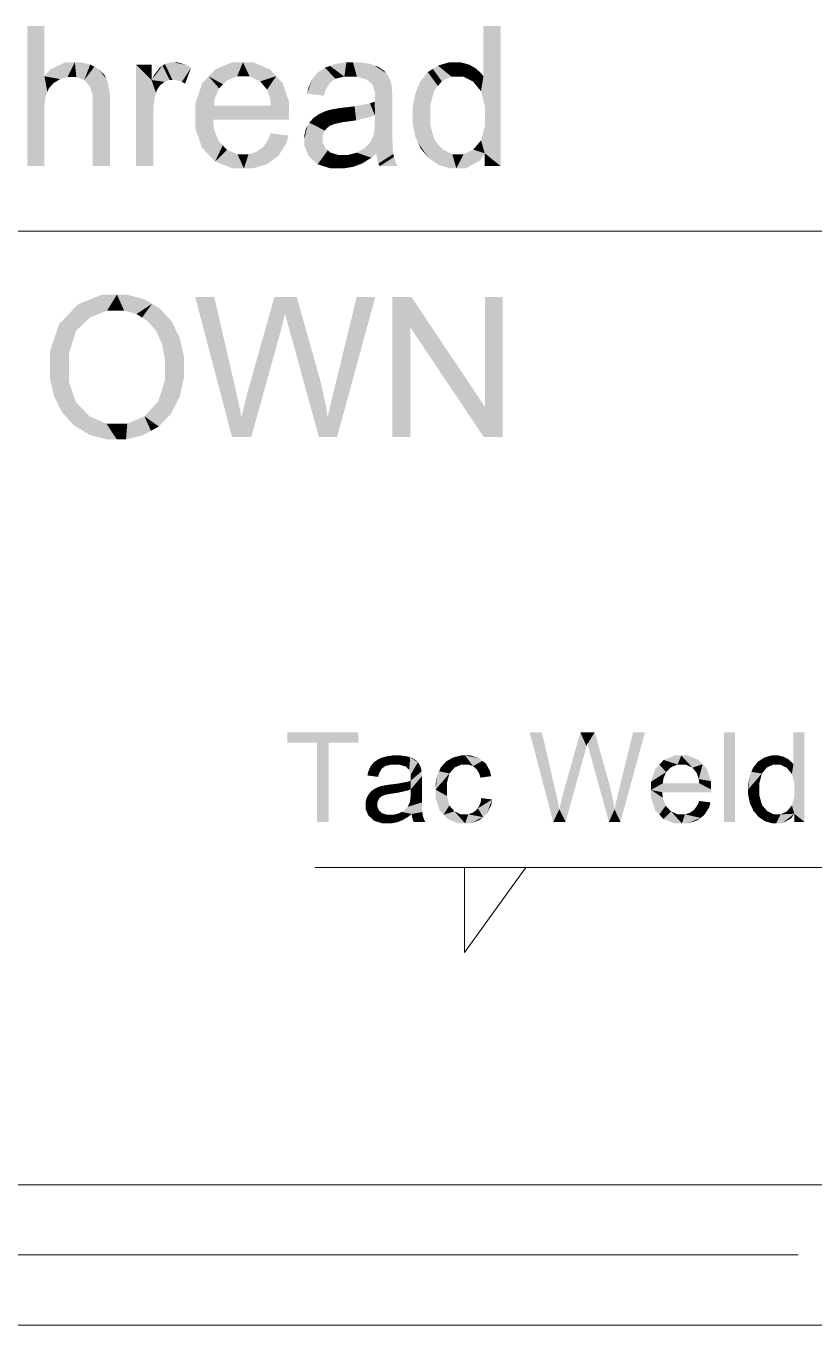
# Model space of a CAD drawing. Header units: millimetres. Extents: x 2 to 579, y 1 to 405.
# Drawn here: x 188.41 to 196, y 109.78 to 122.29 of the extents above; entities that cross this region are included whole.
import ezdxf

# ---------------------------------------------------------------- set-up
doc = ezdxf.new("R2010")
doc.units = ezdxf.units.MM
doc.linetypes.add('XKITLINE00', pattern=[0])
doc.layers.add('LinkedObject', color=7, linetype='Continuous', lineweight=0)

# ---------------------------------------------------------------- blocks, each defined once
blk = doc.blocks.new('*A4')
at = {"layer": 'LinkedObject'}
for points in [[(188.59, 122.288), (188.424, 120.938), (188.424, 122.288)], [(188.59, 121.803), (188.424, 120.938), (188.59, 122.288)], [(192.982, 122.288), (192.816, 121.803), (192.816, 122.288)], [(192.982, 122.288), (192.831, 121.512), (192.816, 121.803)], [(192.831, 121.512), (192.982, 122.288), (192.982, 120.938)], [(188.794, 121.938), (188.59, 121.803), (188.648, 121.871)], [(188.883, 121.938), (188.59, 121.803), (188.794, 121.938)], [(188.811, 121.795), (188.59, 121.803), (188.883, 121.938)], [(188.811, 121.795), (188.883, 121.938), (188.848, 121.795)], [(188.848, 121.795), (188.883, 121.938), (188.897, 121.795)], [(188.883, 121.938), (188.973, 121.767), (188.897, 121.795)], [(188.937, 121.938), (188.973, 121.767), (188.883, 121.938)], [(189.031, 121.917), (188.973, 121.767), (188.937, 121.938)], [(189.071, 121.895), (188.973, 121.767), (189.031, 121.917)], [(189.071, 121.895), (189, 121.738), (188.973, 121.767)], [(189.111, 121.874), (189, 121.738), (189.071, 121.895)], [(189, 121.738), (189.111, 121.874), (189.027, 121.71)], [(189.027, 121.71), (189.111, 121.874), (189.185, 121.777)], [(189.185, 121.777), (189.111, 121.874), (189.168, 121.815)], [(189.471, 121.916), (189.621, 121.767), (189.471, 120.938)], [(189.621, 121.767), (189.471, 121.916), (189.621, 121.916)], [(189.726, 121.905), (189.621, 121.767), (189.701, 121.888)], [(189.796, 121.767), (189.621, 121.767), (189.726, 121.905)], [(189.701, 121.888), (189.621, 121.767), (189.649, 121.82)], [(189.75, 121.921), (189.823, 121.767), (189.726, 121.905)], [(189.726, 121.905), (189.823, 121.767), (189.796, 121.767)], [(189.803, 121.938), (189.823, 121.767), (189.75, 121.921)], [(189.832, 121.938), (189.823, 121.767), (189.803, 121.938)], [(189.832, 121.938), (189.853, 121.767), (189.823, 121.767)], [(189.958, 121.911), (189.832, 121.938), (189.873, 121.938)], [(190.001, 121.885), (189.832, 121.938), (189.958, 121.911)], [(189.913, 121.749), (189.832, 121.938), (190.001, 121.885)], [(189.853, 121.767), (189.832, 121.938), (189.913, 121.749)], [(189.913, 121.749), (190.001, 121.885), (189.944, 121.732)], [(190.399, 121.938), (190.171, 121.802), (190.235, 121.87)], [(190.501, 121.938), (190.171, 121.802), (190.399, 121.938)], [(190.445, 121.802), (190.171, 121.802), (190.501, 121.938)], [(190.445, 121.802), (190.501, 121.938), (190.502, 121.802)], [(190.501, 121.938), (190.565, 121.802), (190.502, 121.802)], [(190.759, 121.871), (190.501, 121.938), (190.599, 121.938)], [(190.821, 121.804), (190.501, 121.938), (190.759, 121.871)], [(190.667, 121.754), (190.501, 121.938), (190.821, 121.804)], [(190.565, 121.802), (190.501, 121.938), (190.667, 121.754)], [(191.29, 121.886), (191.391, 121.78), (191.217, 121.837)], [(191.338, 121.903), (191.391, 121.78), (191.29, 121.886)], [(191.497, 121.938), (191.338, 121.903), (191.386, 121.921)], [(191.477, 121.8), (191.338, 121.903), (191.497, 121.938)], [(191.391, 121.78), (191.338, 121.903), (191.477, 121.8)], [(191.477, 121.8), (191.497, 121.938), (191.536, 121.8)], [(191.536, 121.8), (191.497, 121.938), (191.598, 121.8)], [(191.56, 121.938), (191.598, 121.8), (191.497, 121.938)], [(191.724, 121.923), (191.56, 121.938), (191.623, 121.938)], [(191.764, 121.908), (191.56, 121.938), (191.724, 121.923)], [(191.692, 121.772), (191.56, 121.938), (191.764, 121.908)], [(191.598, 121.8), (191.56, 121.938), (191.692, 121.772)], [(191.692, 121.772), (191.764, 121.908), (191.724, 121.744)], [(191.724, 121.744), (191.764, 121.908), (191.748, 121.724)], [(191.764, 121.908), (191.771, 121.652), (191.748, 121.724)], [(191.879, 121.834), (191.771, 121.652), (191.764, 121.908)], [(191.86, 121.857), (191.764, 121.908), (191.803, 121.894)], [(191.879, 121.834), (191.764, 121.908), (191.86, 121.857)], [(192.415, 121.755), (192.28, 121.843), (192.329, 121.874)], [(192.378, 121.906), (192.508, 121.8), (192.329, 121.874)], [(192.329, 121.874), (192.508, 121.8), (192.415, 121.755)], [(192.487, 121.938), (192.508, 121.8), (192.378, 121.906)], [(192.547, 121.938), (192.508, 121.8), (192.487, 121.938)], [(192.508, 121.8), (192.547, 121.938), (192.563, 121.8)], [(192.547, 121.938), (192.62, 121.8), (192.563, 121.8)], [(192.591, 121.938), (192.62, 121.8), (192.547, 121.938)], [(192.669, 121.919), (192.62, 121.8), (192.591, 121.938)], [(192.704, 121.901), (192.62, 121.8), (192.669, 121.919)], [(192.704, 121.901), (192.715, 121.753), (192.62, 121.8)], [(192.738, 121.882), (192.715, 121.753), (192.704, 121.901)], [(192.794, 121.833), (192.715, 121.753), (192.738, 121.882)], [(188.59, 121.53), (188.424, 120.938), (188.59, 121.803)], [(188.59, 121.53), (188.59, 121.803), (188.604, 121.62)], [(188.604, 121.62), (188.59, 121.803), (188.618, 121.653)], [(188.618, 121.653), (188.59, 121.803), (188.632, 121.686)], [(188.632, 121.686), (188.59, 121.803), (188.678, 121.738)], [(188.678, 121.738), (188.59, 121.803), (188.71, 121.757)], [(188.71, 121.757), (188.59, 121.803), (188.742, 121.776)], [(188.742, 121.776), (188.59, 121.803), (188.811, 121.795)], [(189.185, 121.777), (189.054, 121.619), (189.027, 121.71)], [(189.202, 121.739), (189.054, 121.619), (189.185, 121.777)], [(189.471, 120.938), (189.621, 121.767), (189.637, 120.938)], [(189.621, 121.767), (189.637, 121.45), (189.637, 120.938)], [(189.637, 121.45), (189.621, 121.767), (189.637, 121.502)], [(189.637, 121.502), (189.621, 121.767), (189.651, 121.599)], [(189.651, 121.599), (189.621, 121.767), (189.664, 121.643)], [(189.664, 121.643), (189.621, 121.767), (189.673, 121.672)], [(189.673, 121.672), (189.621, 121.767), (189.704, 121.717)], [(189.704, 121.717), (189.621, 121.767), (189.726, 121.734)], [(189.726, 121.734), (189.621, 121.767), (189.747, 121.75)], [(189.747, 121.75), (189.621, 121.767), (189.796, 121.767)], [(190.171, 121.802), (190.044, 121.542), (190.108, 121.734)], [(190.271, 121.687), (190.044, 121.542), (190.171, 121.802)], [(190.171, 121.802), (190.31, 121.725), (190.271, 121.687)], [(190.31, 121.725), (190.171, 121.802), (190.349, 121.763)], [(190.349, 121.763), (190.171, 121.802), (190.445, 121.802)], [(190.667, 121.754), (190.821, 121.804), (190.707, 121.706)], [(190.821, 121.804), (190.733, 121.675), (190.707, 121.706)], [(190.733, 121.675), (190.821, 121.804), (190.764, 121.583)], [(190.764, 121.583), (190.821, 121.804), (190.945, 121.55)], [(190.945, 121.55), (190.821, 121.804), (190.883, 121.738)], [(191.192, 121.805), (191.119, 121.637), (191.166, 121.773)], [(191.336, 121.739), (191.119, 121.637), (191.192, 121.805)], [(191.166, 121.773), (191.119, 121.637), (191.13, 121.689)], [(191.217, 121.837), (191.391, 121.78), (191.192, 121.805)], [(191.336, 121.739), (191.192, 121.805), (191.363, 121.76)], [(191.363, 121.76), (191.192, 121.805), (191.391, 121.78)], [(191.897, 121.812), (191.771, 121.652), (191.879, 121.834)], [(191.923, 121.756), (191.771, 121.652), (191.897, 121.812)], [(191.93, 121.721), (191.771, 121.652), (191.923, 121.756)], [(192.207, 121.751), (192.378, 121.71), (192.183, 121.692)], [(192.28, 121.843), (192.378, 121.71), (192.207, 121.751)], [(192.378, 121.71), (192.28, 121.843), (192.415, 121.755)], [(192.816, 121.803), (192.715, 121.753), (192.794, 121.833)], [(192.715, 121.753), (192.816, 121.803), (192.754, 121.706)], [(192.754, 121.706), (192.816, 121.803), (192.792, 121.66)], [(192.816, 121.803), (192.831, 121.512), (192.792, 121.66)], [(189.22, 121.629), (189.054, 121.619), (189.202, 121.739)], [(189.22, 121.558), (189.054, 121.619), (189.22, 121.629)], [(190.228, 121.585), (190.044, 121.542), (190.271, 121.687)], [(191.294, 121.667), (191.119, 121.637), (191.336, 121.739)], [(191.119, 121.637), (191.294, 121.667), (191.281, 121.615)], [(191.771, 121.576), (191.934, 121.7), (191.77, 121.559)], [(191.77, 121.559), (191.934, 121.7), (191.771, 121.429)], [(191.771, 121.652), (191.93, 121.721), (191.934, 121.7)], [(191.771, 121.652), (191.934, 121.7), (191.771, 121.602)], [(191.771, 121.602), (191.934, 121.7), (191.771, 121.597)], [(191.771, 121.597), (191.934, 121.7), (191.771, 121.576)], [(191.938, 121.624), (191.771, 121.429), (191.934, 121.7)], [(191.938, 121.569), (191.771, 121.429), (191.938, 121.624)], [(192.183, 121.692), (192.134, 121.426), (192.159, 121.632)], [(192.341, 121.665), (192.134, 121.426), (192.183, 121.692)], [(192.304, 121.523), (192.134, 121.426), (192.341, 121.665)], [(192.159, 121.632), (192.134, 121.426), (192.134, 121.499)], [(192.183, 121.692), (192.378, 121.71), (192.341, 121.665)], [(188.59, 121.473), (188.424, 120.938), (188.59, 121.53)], [(189.054, 121.619), (189.22, 121.558), (189.054, 121.557)], [(189.054, 120.938), (189.22, 121.558), (189.22, 120.938)], [(189.054, 121.557), (189.22, 121.558), (189.054, 120.938)], [(190.044, 121.542), (190.228, 121.585), (190.224, 121.521)], [(190.224, 121.521), (190.044, 121.419), (190.044, 121.542)], [(190.224, 121.521), (190.945, 121.429), (190.044, 121.419)], [(190.769, 121.521), (190.945, 121.429), (190.224, 121.521)], [(190.764, 121.583), (190.945, 121.55), (190.769, 121.521)], [(190.945, 121.429), (190.769, 121.521), (190.945, 121.55)], [(191.426, 121.496), (191.449, 121.359), (191.352, 121.483)], [(191.475, 121.502), (191.5, 121.366), (191.426, 121.496)], [(191.426, 121.496), (191.5, 121.366), (191.449, 121.359)], [(191.575, 121.514), (191.591, 121.379), (191.475, 121.502)], [(191.475, 121.502), (191.591, 121.379), (191.5, 121.366)], [(191.723, 121.542), (191.771, 121.429), (191.575, 121.514)], [(191.575, 121.514), (191.771, 121.429), (191.591, 121.379)], [(191.77, 121.559), (191.771, 121.429), (191.723, 121.542)], [(191.938, 121.569), (191.77, 121.368), (191.771, 121.429)], [(191.938, 121.348), (191.77, 121.368), (191.938, 121.569)], [(192.134, 121.426), (192.304, 121.523), (192.304, 121.426)], [(192.831, 121.512), (192.982, 120.938), (192.831, 121.412)], [(188.424, 120.938), (188.59, 121.473), (188.59, 120.938)], [(190.945, 121.421), (190.044, 121.419), (190.945, 121.429)], [(190.944, 121.399), (190.044, 121.419), (190.945, 121.421)], [(190.044, 121.419), (190.17, 121.048), (190.044, 121.299)], [(190.219, 121.304), (190.17, 121.048), (190.044, 121.419)], [(190.219, 121.304), (190.044, 121.419), (190.215, 121.384)], [(190.944, 121.384), (190.044, 121.419), (190.944, 121.399)], [(190.215, 121.384), (190.044, 121.419), (190.944, 121.384)], [(191.182, 121.404), (191.291, 121.279), (191.14, 121.357)], [(191.302, 121.297), (191.182, 121.404), (191.209, 121.422)], [(191.291, 121.279), (191.182, 121.404), (191.302, 121.297)], [(191.235, 121.44), (191.335, 121.324), (191.209, 121.422)], [(191.209, 121.422), (191.335, 121.324), (191.302, 121.297)], [(191.295, 121.467), (191.335, 121.324), (191.235, 121.44)], [(191.328, 121.477), (191.335, 121.324), (191.295, 121.467)], [(191.352, 121.483), (191.377, 121.342), (191.328, 121.477)], [(191.335, 121.324), (191.328, 121.477), (191.356, 121.333)], [(191.356, 121.333), (191.328, 121.477), (191.377, 121.342)], [(191.352, 121.483), (191.449, 121.359), (191.377, 121.342)], [(191.591, 121.379), (191.771, 121.429), (191.726, 121.411)], [(192.134, 121.426), (192.304, 121.332), (192.134, 121.351)], [(192.304, 121.332), (192.134, 121.426), (192.304, 121.426)], [(192.831, 121.412), (192.982, 120.938), (192.831, 121.321)], [(190.044, 121.299), (190.17, 121.048), (190.107, 121.114)], [(190.265, 121.181), (190.17, 121.048), (190.219, 121.304)], [(190.939, 121.232), (190.749, 121.201), (190.768, 121.254)], [(191.123, 121.327), (191.091, 121.196), (191.107, 121.297)], [(191.279, 121.262), (191.091, 121.196), (191.123, 121.327)], [(191.107, 121.297), (191.091, 121.196), (191.091, 121.232)], [(191.268, 121.222), (191.091, 121.196), (191.279, 121.262)], [(191.14, 121.357), (191.291, 121.279), (191.123, 121.327)], [(191.123, 121.327), (191.291, 121.279), (191.279, 121.262)], [(191.757, 121.23), (191.938, 121.348), (191.938, 121.232)], [(191.77, 121.313), (191.938, 121.348), (191.757, 121.23)], [(191.938, 121.348), (191.77, 121.313), (191.77, 121.368)], [(192.134, 121.351), (192.304, 121.332), (192.161, 121.218)], [(192.161, 121.218), (192.304, 121.332), (192.188, 121.16)], [(192.188, 121.16), (192.304, 121.332), (192.344, 121.192)], [(192.831, 121.321), (192.982, 120.938), (192.793, 121.186)], [(190.17, 121.048), (190.265, 121.181), (190.233, 120.982)], [(190.306, 121.138), (190.233, 120.982), (190.265, 121.181)], [(190.347, 121.095), (190.233, 120.982), (190.306, 121.138)], [(190.698, 121.124), (190.844, 121.04), (190.665, 121.1)], [(190.698, 121.124), (190.939, 121.232), (190.844, 121.04)], [(190.749, 121.201), (190.939, 121.232), (190.698, 121.124)], [(190.844, 121.04), (190.939, 121.232), (190.919, 121.157)], [(191.091, 121.196), (191.268, 121.222), (191.268, 121.2)], [(191.268, 121.167), (191.091, 121.196), (191.268, 121.2)], [(191.091, 121.196), (191.268, 121.167), (191.091, 121.135)], [(191.091, 121.135), (191.268, 121.167), (191.134, 121.034)], [(191.134, 121.034), (191.268, 121.167), (191.177, 120.995)], [(191.177, 120.995), (191.268, 121.167), (191.293, 121.112)], [(191.671, 121.109), (191.938, 121.232), (191.944, 121.086)], [(191.726, 121.166), (191.938, 121.232), (191.671, 121.109)], [(191.744, 121.202), (191.938, 121.232), (191.726, 121.166)], [(191.938, 121.232), (191.744, 121.202), (191.757, 121.23)], [(192.344, 121.192), (192.291, 121.013), (192.188, 121.16)], [(192.188, 121.16), (192.291, 121.013), (192.215, 121.103)], [(192.383, 121.145), (192.291, 121.013), (192.344, 121.192)], [(192.291, 121.013), (192.383, 121.145), (192.34, 120.98)], [(192.34, 120.98), (192.383, 121.145), (192.423, 121.099)], [(192.828, 121.062), (192.717, 121.097), (192.755, 121.141)], [(192.793, 121.186), (192.828, 121.062), (192.755, 121.141)], [(192.793, 121.186), (192.982, 120.938), (192.828, 121.062)], [(190.347, 121.095), (190.51, 120.916), (190.233, 120.982)], [(190.449, 121.052), (190.51, 120.916), (190.347, 121.095)], [(190.51, 121.052), (190.51, 120.916), (190.449, 121.052)], [(190.555, 121.052), (190.789, 120.999), (190.51, 120.916)], [(190.555, 121.052), (190.51, 120.916), (190.51, 121.052)], [(190.51, 120.916), (190.789, 120.999), (190.595, 120.916)], [(190.633, 121.076), (190.789, 120.999), (190.555, 121.052)], [(190.595, 120.916), (190.789, 120.999), (190.735, 120.957)], [(190.665, 121.1), (190.844, 121.04), (190.633, 121.076)], [(190.789, 120.999), (190.633, 121.076), (190.844, 121.04)], [(191.293, 121.112), (191.22, 120.955), (191.177, 120.995)], [(191.318, 121.09), (191.22, 120.955), (191.293, 121.112)], [(191.343, 121.068), (191.22, 120.955), (191.318, 121.09)], [(191.22, 120.955), (191.343, 121.068), (191.344, 120.916)], [(191.424, 120.916), (191.343, 121.068), (191.416, 121.046)], [(191.344, 120.916), (191.343, 121.068), (191.424, 120.916)], [(191.416, 121.046), (191.473, 120.916), (191.424, 120.916)], [(191.464, 121.046), (191.473, 120.916), (191.416, 121.046)], [(191.512, 121.046), (191.473, 120.916), (191.464, 121.046)], [(191.473, 120.916), (191.512, 121.046), (191.564, 120.932)], [(191.607, 120.948), (191.512, 121.046), (191.597, 121.067)], [(191.564, 120.932), (191.512, 121.046), (191.607, 120.948)], [(191.785, 121.058), (191.597, 121.067), (191.634, 121.088)], [(191.738, 121.019), (191.597, 121.067), (191.785, 121.058)], [(191.65, 120.964), (191.597, 121.067), (191.738, 121.019)], [(191.607, 120.948), (191.597, 121.067), (191.65, 120.964)], [(191.671, 121.109), (191.944, 121.086), (191.634, 121.088)], [(191.944, 121.086), (191.785, 121.058), (191.634, 121.088)], [(191.785, 121.058), (191.944, 121.086), (191.788, 121.023)], [(191.788, 121.023), (191.944, 121.086), (191.949, 121.055)], [(191.949, 121.055), (191.805, 120.963), (191.788, 121.023)], [(191.954, 121.025), (191.805, 120.963), (191.949, 121.055)], [(191.954, 121.025), (191.818, 120.938), (191.805, 120.963)], [(191.975, 120.966), (191.818, 120.938), (191.954, 121.025)], [(192.423, 121.099), (192.555, 120.916), (192.34, 120.98)], [(192.517, 121.052), (192.555, 120.916), (192.423, 121.099)], [(192.555, 120.916), (192.517, 121.052), (192.57, 121.052)], [(192.555, 120.916), (192.828, 121.062), (192.645, 120.916)], [(192.625, 121.052), (192.828, 121.062), (192.555, 120.916)], [(192.625, 121.052), (192.555, 120.916), (192.57, 121.052)], [(192.717, 121.097), (192.828, 121.062), (192.625, 121.052)], [(192.645, 120.916), (192.828, 121.062), (192.782, 120.989)], [(192.828, 121.062), (192.982, 120.938), (192.828, 120.938)], [(190.233, 120.982), (190.51, 120.916), (190.403, 120.916)], [(191.818, 120.938), (191.975, 120.966), (191.991, 120.938)], [(192.34, 120.98), (192.555, 120.916), (192.389, 120.948)], [(192.389, 120.948), (192.555, 120.916), (192.496, 120.916)], [(189.146, 119.701), (188.822, 119.511), (188.913, 119.606)], [(189.288, 119.701), (188.822, 119.511), (189.146, 119.701)], [(189.194, 119.547), (188.822, 119.511), (189.288, 119.701)], [(189.194, 119.547), (189.288, 119.701), (189.289, 119.547)], [(189.288, 119.701), (189.356, 119.547), (189.289, 119.547)], [(189.55, 119.656), (189.288, 119.701), (189.382, 119.701)], [(189.625, 119.611), (189.288, 119.701), (189.55, 119.656)], [(189.476, 119.513), (189.288, 119.701), (189.625, 119.611)], [(189.356, 119.547), (189.288, 119.701), (189.476, 119.513)], [(190.225, 119.678), (190.396, 118.328), (190.041, 119.678)], [(190.429, 118.792), (190.396, 118.328), (190.225, 119.678)], [(190.804, 119.678), (190.866, 119.356), (190.547, 118.766)], [(190.866, 119.356), (190.804, 119.678), (190.875, 119.389)], [(190.875, 119.389), (190.804, 119.678), (190.895, 119.468)], [(190.895, 119.468), (190.804, 119.678), (190.907, 119.515)], [(191.019, 119.678), (190.907, 119.515), (190.804, 119.678)], [(190.907, 119.515), (191.019, 119.678), (190.91, 119.5)], [(190.91, 119.5), (191.019, 119.678), (190.932, 119.42)], [(190.932, 119.42), (191.019, 119.678), (190.95, 119.356)], [(190.95, 119.356), (191.019, 119.678), (191.211, 118.994)], [(191.775, 119.678), (191.385, 118.81), (191.596, 119.678)], [(191.407, 118.328), (191.385, 118.81), (191.775, 119.678)], [(191.94, 119.678), (192.111, 119.387), (191.94, 118.328)], [(192.111, 119.387), (191.94, 119.678), (192.123, 119.678)], [(192.111, 119.387), (192.123, 119.678), (192.819, 118.328)], [(192.819, 118.328), (192.123, 119.678), (192.831, 118.618)], [(193.002, 119.678), (192.831, 118.618), (192.831, 119.678)], [(193.002, 118.328), (192.831, 118.618), (193.002, 119.678)], [(188.822, 119.511), (188.642, 118.985), (188.732, 119.416)], [(188.894, 119.351), (188.642, 118.985), (188.822, 119.511)], [(189.031, 119.482), (188.822, 119.511), (189.194, 119.547)], [(188.822, 119.511), (189.031, 119.482), (188.962, 119.416)], [(188.894, 119.351), (188.822, 119.511), (188.962, 119.416)], [(189.476, 119.513), (189.625, 119.611), (189.53, 119.479)], [(189.625, 119.611), (189.584, 119.445), (189.53, 119.479)], [(189.584, 119.445), (189.625, 119.611), (189.665, 119.35)], [(189.815, 119.442), (189.625, 119.611), (189.7, 119.567)], [(189.854, 119.362), (189.625, 119.611), (189.815, 119.442)], [(189.665, 119.35), (189.625, 119.611), (189.854, 119.362)], [(188.732, 119.416), (188.642, 118.985), (188.642, 119.153)], [(191.94, 118.328), (192.111, 119.387), (192.111, 118.328)], [(188.826, 119.134), (188.642, 118.985), (188.894, 119.351)], [(189.665, 119.35), (189.854, 119.362), (189.693, 119.289)], [(189.854, 119.362), (189.721, 119.227), (189.693, 119.289)], [(189.721, 119.227), (189.854, 119.362), (189.749, 119.083)], [(189.749, 119.083), (189.854, 119.362), (189.933, 119.102)], [(189.933, 119.102), (189.854, 119.362), (189.893, 119.283)], [(190.547, 118.766), (190.866, 119.356), (190.581, 118.328)], [(191.211, 118.994), (191.232, 118.328), (190.95, 119.356)], [(188.642, 118.985), (188.826, 119.134), (188.826, 118.982)], [(189.684, 118.67), (189.933, 119), (189.85, 118.633)], [(189.749, 118.871), (189.933, 119), (189.684, 118.67)], [(189.749, 119.001), (189.933, 119.102), (189.933, 119)], [(189.749, 119.083), (189.933, 119.102), (189.749, 119.001)], [(189.933, 119), (189.749, 118.871), (189.749, 119.001)], [(189.85, 118.633), (189.933, 119), (189.891, 118.714)], [(189.891, 118.714), (189.933, 119), (189.933, 118.898)], [(191.247, 118.867), (191.232, 118.328), (191.211, 118.994)], [(188.642, 118.985), (188.826, 118.86), (188.642, 118.896)], [(188.826, 118.86), (188.642, 118.985), (188.826, 118.982)], [(188.642, 118.896), (188.826, 118.86), (188.681, 118.727)], [(188.681, 118.727), (188.826, 118.86), (188.719, 118.648)], [(188.719, 118.648), (188.826, 118.86), (188.891, 118.668)], [(190.445, 118.723), (190.396, 118.328), (190.429, 118.792)], [(190.542, 118.749), (190.581, 118.328), (190.512, 118.624)], [(190.547, 118.766), (190.581, 118.328), (190.542, 118.749)], [(191.3, 118.628), (191.232, 118.328), (191.247, 118.867)], [(191.385, 118.81), (191.407, 118.328), (191.364, 118.727)], [(188.891, 118.668), (188.872, 118.443), (188.719, 118.648)], [(188.719, 118.648), (188.872, 118.443), (188.758, 118.568)], [(188.957, 118.598), (188.872, 118.443), (188.891, 118.668)], [(189.85, 118.633), (189.619, 118.599), (189.684, 118.67)], [(189.808, 118.552), (189.619, 118.599), (189.85, 118.633)], [(190.474, 118.585), (190.396, 118.328), (190.445, 118.723)], [(190.512, 118.624), (190.581, 118.328), (190.485, 118.516)], [(191.317, 118.516), (191.232, 118.328), (191.3, 118.628)], [(191.364, 118.727), (191.407, 118.328), (191.33, 118.58)], [(192.831, 118.618), (193.002, 118.328), (192.819, 118.328)], [(188.872, 118.443), (188.957, 118.598), (188.947, 118.397)], [(188.947, 118.397), (188.957, 118.598), (189.023, 118.527)], [(189.023, 118.527), (189.287, 118.305), (188.947, 118.397)], [(189.187, 118.457), (189.287, 118.305), (189.023, 118.527)], [(189.615, 118.388), (189.387, 118.457), (189.553, 118.528)], [(189.619, 118.599), (189.691, 118.43), (189.553, 118.528)], [(189.553, 118.528), (189.691, 118.43), (189.615, 118.388)], [(189.691, 118.43), (189.619, 118.599), (189.808, 118.552)], [(190.485, 118.516), (190.396, 118.328), (190.474, 118.585)], [(190.485, 118.516), (190.581, 118.328), (190.396, 118.328)], [(191.317, 118.516), (191.407, 118.328), (191.232, 118.328)], [(191.33, 118.58), (191.407, 118.328), (191.317, 118.516)], [(188.947, 118.397), (189.287, 118.305), (189.022, 118.351)], [(189.287, 118.305), (189.187, 118.457), (189.286, 118.457)], [(189.387, 118.457), (189.287, 118.305), (189.286, 118.457)], [(189.287, 118.305), (189.387, 118.457), (189.375, 118.305)], [(189.375, 118.305), (189.387, 118.457), (189.539, 118.346)], [(189.539, 118.346), (189.387, 118.457), (189.615, 118.388)], [(189.022, 118.351), (189.287, 118.305), (189.192, 118.305)], [(190.929, 115.485), (191.213, 115.383), (190.929, 115.383)], [(191.327, 115.383), (191.213, 115.383), (190.929, 115.485)], [(191.327, 115.383), (190.929, 115.485), (191.613, 115.485)], [(191.213, 114.621), (191.327, 115.383), (191.327, 114.621)], [(191.213, 115.383), (191.327, 115.383), (191.213, 114.621)], [(191.327, 115.383), (191.613, 115.485), (191.613, 115.383)], [(193.379, 115.485), (193.488, 114.621), (193.261, 115.485)], [(193.509, 114.918), (193.488, 114.621), (193.379, 115.485)], [(193.749, 115.485), (193.789, 115.279), (193.585, 114.901)], [(193.789, 115.279), (193.749, 115.485), (193.795, 115.3)], [(193.795, 115.3), (193.749, 115.485), (193.808, 115.351)], [(193.808, 115.351), (193.749, 115.485), (193.815, 115.381)], [(193.887, 115.485), (193.815, 115.381), (193.749, 115.485)], [(193.815, 115.381), (193.887, 115.485), (193.817, 115.371)], [(193.817, 115.371), (193.887, 115.485), (193.831, 115.32)], [(193.831, 115.32), (193.887, 115.485), (193.843, 115.279)], [(193.843, 115.279), (193.887, 115.485), (194.01, 115.047)], [(194.371, 115.485), (194.121, 114.93), (194.256, 115.485)], [(194.135, 114.621), (194.121, 114.93), (194.371, 115.485)], [(195.239, 115.485), (195.132, 114.621), (195.132, 115.485)], [(195.239, 114.621), (195.132, 114.621), (195.239, 115.485)], [(195.906, 115.485), (195.8, 115.175), (195.8, 115.485)], [(195.906, 115.485), (195.81, 114.989), (195.8, 115.175)], [(195.81, 114.989), (195.906, 115.485), (195.906, 114.621)], [(191.839, 115.239), (191.873, 115.16), (191.808, 115.228)], [(191.941, 115.261), (191.839, 115.239), (191.87, 115.25)], [(191.928, 115.173), (191.839, 115.239), (191.941, 115.261)], [(191.873, 115.16), (191.839, 115.239), (191.928, 115.173)], [(191.928, 115.173), (191.941, 115.261), (191.965, 115.173)], [(191.965, 115.173), (191.941, 115.261), (192.005, 115.173)], [(191.981, 115.261), (192.005, 115.173), (191.941, 115.261)], [(192.086, 115.252), (191.981, 115.261), (192.021, 115.261)], [(192.111, 115.242), (191.981, 115.261), (192.086, 115.252)], [(192.066, 115.155), (191.981, 115.261), (192.111, 115.242)], [(192.005, 115.173), (191.981, 115.261), (192.066, 115.155)], [(192.066, 115.155), (192.111, 115.242), (192.086, 115.137)], [(192.086, 115.137), (192.111, 115.242), (192.101, 115.124)], [(192.111, 115.242), (192.116, 115.078), (192.101, 115.124)], [(192.185, 115.195), (192.116, 115.078), (192.111, 115.242)], [(192.173, 115.209), (192.111, 115.242), (192.136, 115.233)], [(192.185, 115.195), (192.111, 115.242), (192.173, 115.209)], [(192.525, 115.242), (192.604, 115.174), (192.491, 115.223)], [(192.6, 115.261), (192.604, 115.174), (192.525, 115.242)], [(192.64, 115.261), (192.604, 115.174), (192.6, 115.261)], [(192.604, 115.174), (192.64, 115.261), (192.644, 115.174)], [(192.64, 115.261), (192.671, 115.174), (192.644, 115.174)], [(192.774, 115.235), (192.64, 115.261), (192.691, 115.261)], [(192.806, 115.209), (192.64, 115.261), (192.774, 115.235)], [(192.716, 115.158), (192.64, 115.261), (192.806, 115.209)], [(192.671, 115.174), (192.64, 115.261), (192.716, 115.158)], [(193.585, 114.901), (193.789, 115.279), (193.607, 114.621)], [(194.01, 115.047), (194.024, 114.621), (193.843, 115.279)], [(194.721, 115.261), (194.551, 115.218), (194.656, 115.261)], [(194.685, 115.174), (194.551, 115.218), (194.721, 115.261)], [(194.685, 115.174), (194.721, 115.261), (194.722, 115.174)], [(194.721, 115.261), (194.762, 115.174), (194.722, 115.174)], [(194.886, 115.218), (194.721, 115.261), (194.784, 115.261)], [(194.926, 115.176), (194.721, 115.261), (194.886, 115.218)], [(194.828, 115.143), (194.721, 115.261), (194.926, 115.176)], [(194.762, 115.174), (194.721, 115.261), (194.828, 115.143)], [(195.52, 115.241), (195.603, 115.173), (195.489, 115.221)], [(195.589, 115.261), (195.603, 115.173), (195.52, 115.241)], [(195.628, 115.261), (195.603, 115.173), (195.589, 115.261)], [(195.603, 115.173), (195.628, 115.261), (195.638, 115.173)], [(195.628, 115.261), (195.674, 115.173), (195.638, 115.173)], [(195.656, 115.261), (195.674, 115.173), (195.628, 115.261)], [(195.706, 115.249), (195.674, 115.173), (195.656, 115.261)], [(195.728, 115.237), (195.674, 115.173), (195.706, 115.249)], [(191.745, 115.176), (191.699, 115.069), (191.729, 115.156)], [(191.837, 115.134), (191.699, 115.069), (191.745, 115.176)], [(191.729, 115.156), (191.699, 115.069), (191.706, 115.102)], [(191.811, 115.088), (191.699, 115.069), (191.837, 115.134)], [(191.762, 115.197), (191.873, 115.16), (191.745, 115.176)], [(191.837, 115.134), (191.745, 115.176), (191.855, 115.147)], [(191.855, 115.147), (191.745, 115.176), (191.873, 115.16)], [(191.808, 115.228), (191.873, 115.16), (191.762, 115.197)], [(192.197, 115.181), (192.116, 115.078), (192.185, 115.195)], [(192.213, 115.144), (192.116, 115.078), (192.197, 115.181)], [(192.218, 115.123), (192.116, 115.078), (192.213, 115.144)], [(192.116, 115.078), (192.218, 115.123), (192.221, 115.109)], [(192.406, 115.147), (192.514, 115.117), (192.389, 115.109)], [(192.389, 115.109), (192.514, 115.117), (192.489, 115.088)], [(192.457, 115.204), (192.514, 115.117), (192.406, 115.147)], [(192.539, 115.145), (192.457, 115.204), (192.491, 115.223)], [(192.514, 115.117), (192.457, 115.204), (192.539, 115.145)], [(192.491, 115.223), (192.604, 115.174), (192.539, 115.145)], [(192.716, 115.158), (192.806, 115.209), (192.735, 115.142)], [(192.806, 115.209), (192.753, 115.126), (192.735, 115.142)], [(192.753, 115.126), (192.806, 115.209), (192.779, 115.079)], [(192.779, 115.079), (192.806, 115.209), (192.889, 115.062)], [(192.88, 115.11), (192.806, 115.209), (192.839, 115.184)], [(192.889, 115.062), (192.806, 115.209), (192.88, 115.11)], [(194.51, 115.174), (194.429, 115.008), (194.47, 115.13)], [(194.574, 115.101), (194.429, 115.008), (194.51, 115.174)], [(194.551, 115.218), (194.624, 115.149), (194.51, 115.174)], [(194.51, 115.174), (194.624, 115.149), (194.574, 115.101)], [(194.624, 115.149), (194.551, 115.218), (194.685, 115.174)], [(194.828, 115.143), (194.926, 115.176), (194.853, 115.113)], [(194.926, 115.176), (194.869, 115.093), (194.853, 115.113)], [(194.869, 115.093), (194.926, 115.176), (194.889, 115.034)], [(194.889, 115.034), (194.926, 115.176), (195.005, 115.013)], [(195.005, 115.013), (194.926, 115.176), (194.966, 115.133)], [(195.411, 115.142), (195.52, 115.115), (195.395, 115.104)], [(195.395, 115.104), (195.52, 115.115), (195.496, 115.087)], [(195.457, 115.2), (195.52, 115.115), (195.411, 115.142)], [(195.544, 115.144), (195.457, 115.2), (195.489, 115.221)], [(195.52, 115.115), (195.457, 115.2), (195.544, 115.144)], [(195.489, 115.221), (195.603, 115.173), (195.544, 115.144)], [(195.728, 115.237), (195.735, 115.143), (195.674, 115.173)], [(195.75, 115.225), (195.735, 115.143), (195.728, 115.237)], [(195.786, 115.194), (195.735, 115.143), (195.75, 115.225)], [(195.8, 115.175), (195.735, 115.143), (195.786, 115.194)], [(195.735, 115.143), (195.8, 115.175), (195.76, 115.113)], [(195.76, 115.113), (195.8, 115.175), (195.785, 115.083)], [(195.8, 115.175), (195.81, 114.989), (195.785, 115.083)], [(191.699, 115.069), (191.811, 115.088), (191.802, 115.055)], [(191.991, 114.99), (192.001, 114.904), (191.927, 114.982)], [(192.085, 115.008), (192.116, 114.935), (191.991, 114.99)], [(191.991, 114.99), (192.116, 114.935), (192.001, 114.904)], [(192.115, 115.018), (192.116, 114.935), (192.085, 115.008)], [(192.116, 115.029), (192.221, 115.109), (192.115, 115.018)], [(192.115, 115.018), (192.221, 115.109), (192.116, 114.935)], [(192.223, 115.025), (192.115, 114.897), (192.116, 114.935)], [(192.223, 114.883), (192.115, 114.897), (192.223, 115.025)], [(192.116, 115.078), (192.221, 115.109), (192.116, 115.046)], [(192.116, 115.046), (192.221, 115.109), (192.116, 115.043)], [(192.116, 115.043), (192.221, 115.109), (192.116, 115.029)], [(192.223, 115.06), (192.116, 114.935), (192.221, 115.109)], [(192.223, 115.025), (192.116, 114.935), (192.223, 115.06)], [(192.389, 115.109), (192.355, 114.932), (192.372, 115.071)], [(192.489, 115.088), (192.355, 114.932), (192.389, 115.109)], [(192.464, 114.997), (192.355, 114.932), (192.489, 115.088)], [(192.372, 115.071), (192.355, 114.932), (192.355, 114.983)], [(192.355, 114.932), (192.464, 114.997), (192.464, 114.935)], [(192.779, 115.079), (192.889, 115.062), (192.787, 115.047)], [(194.033, 114.966), (194.024, 114.621), (194.01, 115.047)], [(194.547, 115.035), (194.429, 115.008), (194.574, 115.101)], [(194.429, 115.008), (194.547, 115.035), (194.544, 114.994)], [(194.544, 114.994), (194.429, 114.929), (194.429, 115.008)], [(194.544, 114.994), (195.005, 114.935), (194.429, 114.929)], [(194.893, 114.994), (195.005, 114.935), (194.544, 114.994)], [(194.889, 115.034), (195.005, 115.013), (194.893, 114.994)], [(195.005, 114.935), (194.893, 114.994), (195.005, 115.013)], [(195.395, 115.104), (195.364, 114.934), (195.379, 115.065)], [(195.496, 115.087), (195.364, 114.934), (195.395, 115.104)], [(195.473, 114.996), (195.364, 114.934), (195.496, 115.087)], [(195.379, 115.065), (195.364, 114.934), (195.364, 114.98)], [(195.364, 114.934), (195.473, 114.996), (195.473, 114.933)], [(195.81, 114.989), (195.906, 114.621), (195.81, 114.925)], [(191.702, 114.87), (191.681, 114.786), (191.691, 114.851)], [(191.801, 114.828), (191.681, 114.786), (191.702, 114.87)], [(191.712, 114.889), (191.809, 114.84), (191.702, 114.87)], [(191.702, 114.87), (191.809, 114.84), (191.801, 114.828)], [(191.739, 114.92), (191.809, 114.84), (191.712, 114.889)], [(191.816, 114.851), (191.739, 114.92), (191.756, 114.931)], [(191.809, 114.84), (191.739, 114.92), (191.816, 114.851)], [(191.773, 114.943), (191.837, 114.868), (191.756, 114.931)], [(191.756, 114.931), (191.837, 114.868), (191.816, 114.851)], [(191.811, 114.96), (191.837, 114.868), (191.773, 114.943)], [(191.832, 114.966), (191.837, 114.868), (191.811, 114.96)], [(191.848, 114.97), (191.864, 114.88), (191.832, 114.966)], [(191.837, 114.868), (191.832, 114.966), (191.85, 114.874)], [(191.85, 114.874), (191.832, 114.966), (191.864, 114.88)], [(191.895, 114.978), (191.91, 114.891), (191.848, 114.97)], [(191.848, 114.97), (191.91, 114.891), (191.864, 114.88)], [(191.927, 114.982), (191.943, 114.895), (191.895, 114.978)], [(191.895, 114.978), (191.943, 114.895), (191.91, 114.891)], [(191.927, 114.982), (192.001, 114.904), (191.943, 114.895)], [(192.001, 114.904), (192.116, 114.935), (192.087, 114.924)], [(192.107, 114.808), (192.223, 114.883), (192.223, 114.809)], [(192.115, 114.861), (192.223, 114.883), (192.107, 114.808)], [(192.223, 114.883), (192.115, 114.861), (192.115, 114.897)], [(192.464, 114.872), (192.355, 114.932), (192.464, 114.935)], [(192.355, 114.932), (192.433, 114.691), (192.355, 114.853)], [(192.464, 114.872), (192.433, 114.691), (192.355, 114.932)], [(192.488, 114.78), (192.433, 114.691), (192.464, 114.872)], [(193.52, 114.874), (193.488, 114.621), (193.509, 114.918)], [(193.538, 114.786), (193.488, 114.621), (193.52, 114.874)], [(193.582, 114.891), (193.607, 114.621), (193.562, 114.811)], [(193.585, 114.901), (193.607, 114.621), (193.582, 114.891)], [(194.067, 114.813), (194.024, 114.621), (194.033, 114.966)], [(194.108, 114.876), (194.135, 114.621), (194.086, 114.783)], [(194.121, 114.93), (194.135, 114.621), (194.108, 114.876)], [(195.005, 114.931), (194.429, 114.929), (195.005, 114.935)], [(195.005, 114.916), (194.429, 114.929), (195.005, 114.931)], [(194.429, 114.929), (194.509, 114.692), (194.429, 114.853)], [(194.541, 114.855), (194.509, 114.692), (194.429, 114.929)], [(194.541, 114.855), (194.429, 114.929), (194.538, 114.907)], [(195.005, 114.907), (194.429, 114.929), (195.005, 114.916)], [(194.538, 114.907), (194.429, 114.929), (195.005, 114.907)], [(195.364, 114.934), (195.473, 114.873), (195.364, 114.886)], [(195.473, 114.873), (195.364, 114.934), (195.473, 114.933)], [(195.364, 114.886), (195.473, 114.873), (195.381, 114.801)], [(195.381, 114.801), (195.473, 114.873), (195.398, 114.764)], [(195.398, 114.764), (195.473, 114.873), (195.498, 114.784)], [(195.81, 114.866), (195.906, 114.621), (195.785, 114.78)], [(195.81, 114.925), (195.906, 114.621), (195.81, 114.866)], [(191.691, 114.851), (191.681, 114.786), (191.681, 114.809)], [(191.794, 114.803), (191.681, 114.786), (191.801, 114.828)], [(191.681, 114.786), (191.794, 114.803), (191.794, 114.789)], [(191.794, 114.768), (191.681, 114.786), (191.794, 114.789)], [(191.681, 114.786), (191.794, 114.768), (191.681, 114.747)], [(191.681, 114.747), (191.794, 114.768), (191.708, 114.683)], [(191.708, 114.683), (191.794, 114.768), (191.736, 114.658)], [(191.736, 114.658), (191.794, 114.768), (191.81, 114.733)], [(192.052, 114.73), (192.223, 114.809), (192.227, 114.716)], [(192.087, 114.767), (192.223, 114.809), (192.052, 114.73)], [(192.098, 114.79), (192.223, 114.809), (192.087, 114.767)], [(192.223, 114.809), (192.098, 114.79), (192.107, 114.808)], [(192.355, 114.853), (192.433, 114.691), (192.394, 114.733)], [(192.433, 114.691), (192.488, 114.78), (192.512, 114.752)], [(192.537, 114.723), (192.433, 114.691), (192.512, 114.752)], [(192.763, 114.752), (192.812, 114.668), (192.742, 114.733)], [(192.763, 114.752), (192.9, 114.837), (192.812, 114.668)], [(192.79, 114.811), (192.9, 114.837), (192.763, 114.752)], [(192.9, 114.837), (192.79, 114.811), (192.795, 114.851)], [(192.812, 114.668), (192.9, 114.837), (192.848, 114.699)], [(192.848, 114.699), (192.9, 114.837), (192.891, 114.783)], [(193.546, 114.742), (193.488, 114.621), (193.538, 114.786)], [(193.546, 114.742), (193.607, 114.621), (193.488, 114.621)], [(193.562, 114.811), (193.607, 114.621), (193.546, 114.742)], [(194.078, 114.742), (194.024, 114.621), (194.067, 114.813)], [(194.078, 114.742), (194.135, 114.621), (194.024, 114.621)], [(194.086, 114.783), (194.135, 114.621), (194.078, 114.742)], [(194.429, 114.853), (194.509, 114.692), (194.469, 114.734)], [(194.57, 114.777), (194.509, 114.692), (194.541, 114.855)], [(194.509, 114.692), (194.57, 114.777), (194.55, 114.649)], [(194.596, 114.749), (194.55, 114.649), (194.57, 114.777)], [(194.622, 114.722), (194.55, 114.649), (194.596, 114.749)], [(194.847, 114.74), (194.941, 114.687), (194.826, 114.725)], [(194.847, 114.74), (195.002, 114.809), (194.941, 114.687)], [(194.88, 114.79), (195.002, 114.809), (194.847, 114.74)], [(195.002, 114.809), (194.88, 114.79), (194.892, 114.823)], [(194.941, 114.687), (195.002, 114.809), (194.989, 114.761)], [(195.498, 114.784), (195.464, 114.669), (195.398, 114.764)], [(195.398, 114.764), (195.464, 114.669), (195.416, 114.727)], [(195.523, 114.754), (195.464, 114.669), (195.498, 114.784)], [(195.464, 114.669), (195.523, 114.754), (195.496, 114.648)], [(195.496, 114.648), (195.523, 114.754), (195.549, 114.724)], [(195.808, 114.7), (195.737, 114.723), (195.761, 114.751)], [(195.785, 114.78), (195.808, 114.7), (195.761, 114.751)], [(195.785, 114.78), (195.906, 114.621), (195.808, 114.7)], [(191.81, 114.733), (191.764, 114.632), (191.736, 114.658)], [(191.826, 114.718), (191.764, 114.632), (191.81, 114.733)], [(191.842, 114.704), (191.764, 114.632), (191.826, 114.718)], [(191.764, 114.632), (191.842, 114.704), (191.843, 114.607)], [(191.894, 114.607), (191.842, 114.704), (191.889, 114.69)], [(191.843, 114.607), (191.842, 114.704), (191.894, 114.607)], [(191.889, 114.69), (191.925, 114.607), (191.894, 114.607)], [(191.92, 114.69), (191.925, 114.607), (191.889, 114.69)], [(191.95, 114.69), (191.925, 114.607), (191.92, 114.69)], [(191.925, 114.607), (191.95, 114.69), (191.984, 114.617)], [(192.011, 114.628), (191.95, 114.69), (192.005, 114.704)], [(191.984, 114.617), (191.95, 114.69), (192.011, 114.628)], [(192.125, 114.698), (192.005, 114.704), (192.028, 114.717)], [(192.095, 114.673), (192.005, 114.704), (192.125, 114.698)], [(192.038, 114.638), (192.005, 114.704), (192.095, 114.673)], [(192.011, 114.628), (192.005, 114.704), (192.038, 114.638)], [(192.052, 114.73), (192.227, 114.716), (192.028, 114.717)], [(192.227, 114.716), (192.125, 114.698), (192.028, 114.717)], [(192.125, 114.698), (192.227, 114.716), (192.127, 114.676)], [(192.127, 114.676), (192.227, 114.716), (192.23, 114.696)], [(192.23, 114.696), (192.138, 114.637), (192.127, 114.676)], [(192.233, 114.677), (192.138, 114.637), (192.23, 114.696)], [(192.233, 114.677), (192.146, 114.621), (192.138, 114.637)], [(192.247, 114.639), (192.146, 114.621), (192.233, 114.677)], [(192.146, 114.621), (192.247, 114.639), (192.257, 114.621)], [(192.537, 114.723), (192.64, 114.607), (192.433, 114.691)], [(192.433, 114.691), (192.64, 114.607), (192.472, 114.649)], [(192.472, 114.649), (192.64, 114.607), (192.576, 114.607)], [(192.599, 114.694), (192.64, 114.607), (192.537, 114.723)], [(192.64, 114.607), (192.599, 114.694), (192.638, 114.694)], [(192.669, 114.694), (192.64, 114.607), (192.638, 114.694)], [(192.669, 114.694), (192.812, 114.668), (192.64, 114.607)], [(192.64, 114.607), (192.812, 114.668), (192.691, 114.607)], [(192.721, 114.714), (192.812, 114.668), (192.669, 114.694)], [(192.691, 114.607), (192.812, 114.668), (192.777, 114.638)], [(192.812, 114.668), (192.721, 114.714), (192.742, 114.733)], [(194.622, 114.722), (194.727, 114.607), (194.55, 114.649)], [(194.55, 114.649), (194.727, 114.607), (194.658, 114.607)], [(194.688, 114.694), (194.727, 114.607), (194.622, 114.722)], [(194.727, 114.694), (194.727, 114.607), (194.688, 114.694)], [(194.756, 114.694), (194.906, 114.66), (194.727, 114.607)], [(194.756, 114.694), (194.727, 114.607), (194.727, 114.694)], [(194.727, 114.607), (194.906, 114.66), (194.781, 114.607)], [(194.806, 114.71), (194.906, 114.66), (194.756, 114.694)], [(194.781, 114.607), (194.906, 114.66), (194.871, 114.634)], [(194.826, 114.725), (194.941, 114.687), (194.806, 114.71)], [(194.906, 114.66), (194.806, 114.71), (194.941, 114.687)], [(195.549, 114.724), (195.633, 114.607), (195.496, 114.648)], [(195.496, 114.648), (195.633, 114.607), (195.527, 114.628)], [(195.527, 114.628), (195.633, 114.607), (195.596, 114.607)], [(195.609, 114.694), (195.633, 114.607), (195.549, 114.724)], [(195.633, 114.607), (195.609, 114.694), (195.643, 114.694)], [(195.633, 114.607), (195.808, 114.7), (195.691, 114.607)], [(195.678, 114.694), (195.808, 114.7), (195.633, 114.607)], [(195.678, 114.694), (195.633, 114.607), (195.643, 114.694)], [(195.737, 114.723), (195.808, 114.7), (195.678, 114.694)], [(195.691, 114.607), (195.808, 114.7), (195.778, 114.654)], [(195.808, 114.7), (195.906, 114.621), (195.808, 114.621)]]:
    blk.add_hatch(color=7, dxfattribs=at).paths.add_polyline_path(points, flags=17)
at = {"layer": 'LinkedObject', "color": 6, "linetype": 'XKITLINE00', "lineweight": 0}
for p, q in [((197.469, 120.312), (181.593, 120.312)), ((196.191, 114.183), (191.195, 114.183)), ((182.673, 110.45), (195.846, 110.45))]:
    blk.add_line(p, q, dxfattribs=at)
at = {"layer": 'LinkedObject', "color": 4, "linetype": 'XKITLINE00', "lineweight": 0}
for q in [(193.223, 114.183), (192.633, 114.183)]:
    blk.add_line((192.633, 113.363), q, dxfattribs=at)
at = {"layer": 'LinkedObject', "color": 7, "linetype": 'XKITLINE00', "lineweight": 0}
for p, q in [((185.053, 111.125), (214.187, 111.125)), ((214.187, 109.775), (185.053, 109.775))]:
    blk.add_line(p, q, dxfattribs=at)

msp = doc.modelspace()

# ---------------------------------------------------------------- block references
at = {"lineweight": 0}
msp.add_blockref('*A4', (0, 0), dxfattribs=at)

doc.saveas('drawing.dxf')
